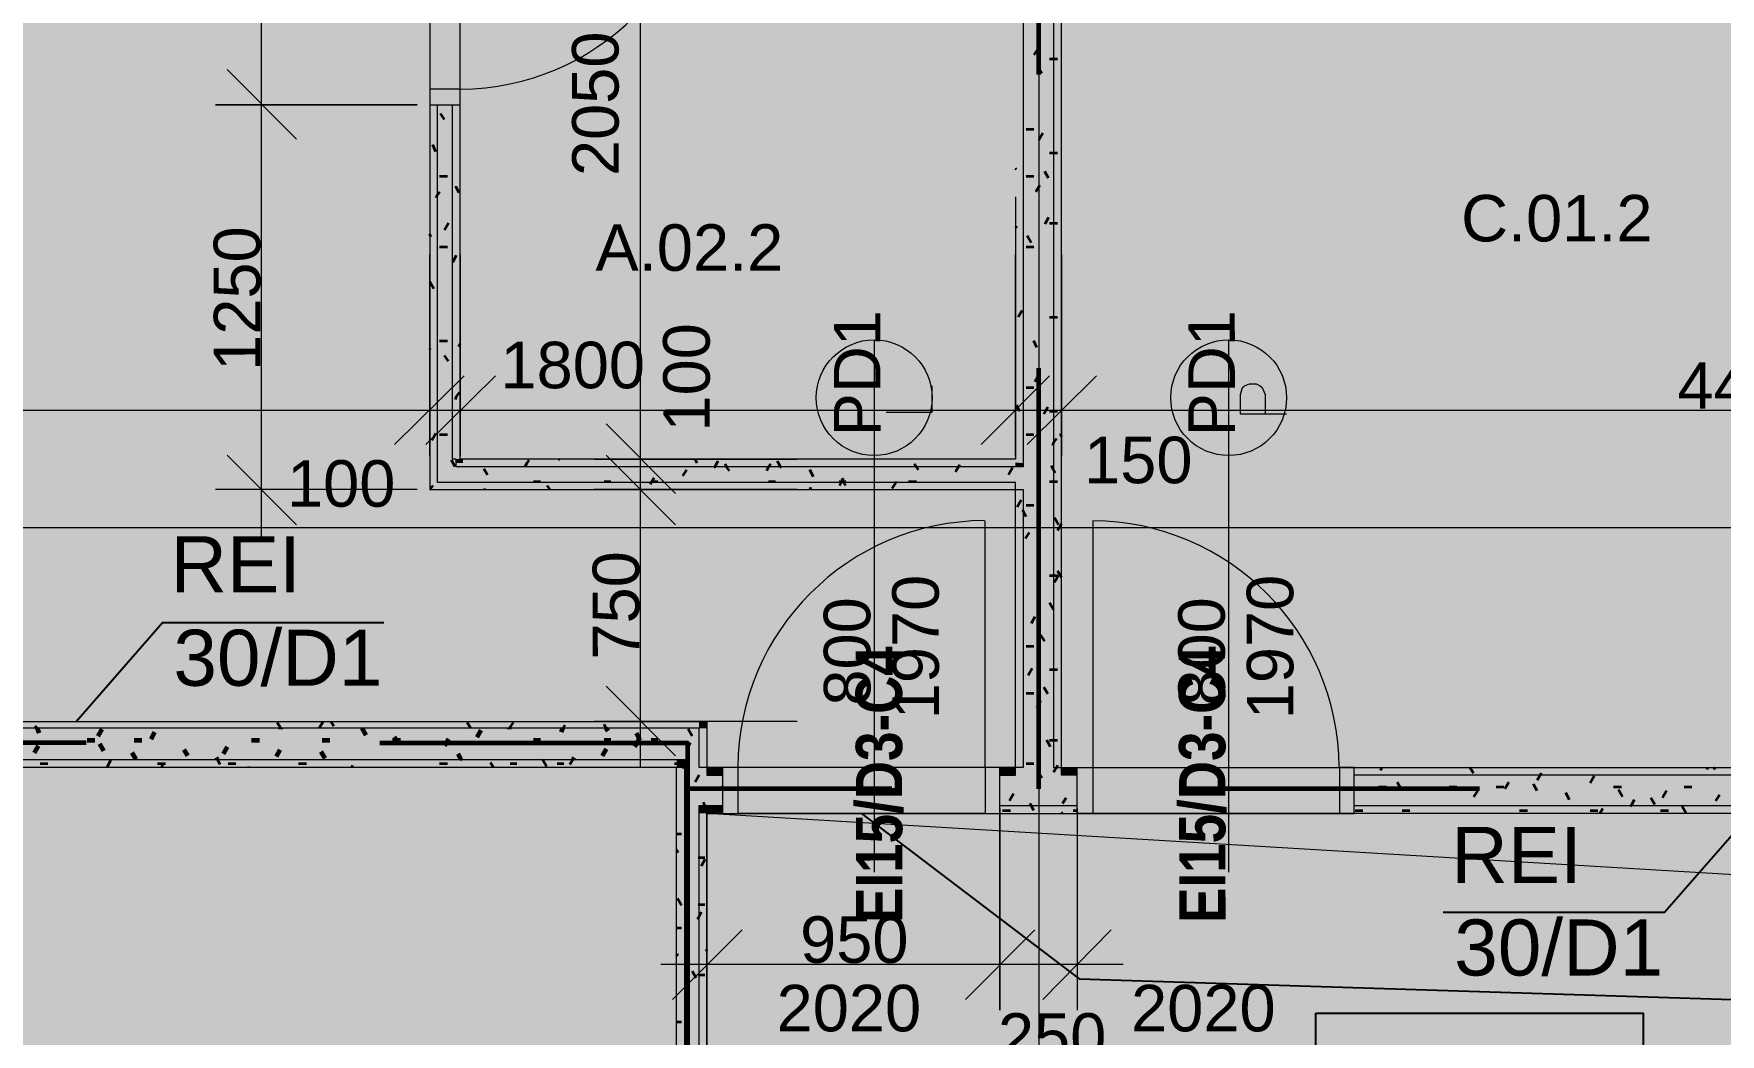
# Model space of a CAD drawing. Header units: millimetres. Extents: x 2377 to 264466, y -28213 to 61616.
# Drawn here: x 153853 to 159322, y -10377 to -7131 of the extents above; entities that cross this region are included whole.
import ezdxf

# ---------------------------------------------------------------- set-up
doc = ezdxf.new("R2010")
doc.units = ezdxf.units.MM
doc.layers.add('ZTI_KANAL', color=30, linetype='Continuous', lineweight=50)
doc.styles.add('PDF Arial Narrow Bold', font='')
doc.styles.add('PDF ArialMT', font='arial.ttf')
doc.styles.get('PDF Arial Narrow Bold').set_extended_font_data('Arial Narrow', bold=True)

msp = doc.modelspace()

# ---------------------------------------------------------------- linework, layer by layer
at = {"layer": 'ZTI_KANAL', "color": 7, "lineweight": 9}
for points in [[(157112.2, 4981.7), (157112.2, -22133.1)], [(207677.3, -5097.1), (206461.2, -5097.1), (206461.2, -4795.4), (206461.2, -4496.9), (206461.2, -4195.3), (206461.2, -3896.8), (206461.2, -3595.1), (206461.2, -3296.6), (207763.1, -3296.6), (207763.1, -3595.1), (207763.1, -3896.8), (207763.1, -4195.3), (207763.1, -4496.9), (207763.1, -4795.4), (207763.1, -5097.1), (206362.7, -3566.5), (205181.5, -9660.1), (181035.7, -11158.9), (156035.8, -9660.1)], [(155819.8, -6310.1), (155819.8, -8659.9)], [(154591, -7510.4), (154591, -6360.9)], [(154591, -8761.5), (154591, -7211.9)], [(156578.8, -9850.7), (156578.8, -8501.1), (156578.8, -8123.2)], [(157728.3, -9850.7), (157728.3, -8501.1), (157728.3, -8123.2)], [(156616.9, -8358.2), (156766.1, -8358.2), (156766.1, -8272.5)], [(157915.6, -8364.6), (157766.4, -8364.6), (157766.4, -8301.1), (157772.7, -8278.8), (157779.1, -8272.5), (157794.9, -8266.1), (157817.2, -8266.1), (157829.9, -8272.5), (157836.2, -8278.8), (157845.7, -8301.1), (157845.7, -8364.6)], [(151110.7, -8351.9), (155286.4, -8351.9)], [(154984.7, -8351.9), (155384.8, -8351.9)], [(155086.3, -8351.9), (157185.3, -8351.9)], [(155819.8, -8361.4), (155819.8, -8761.5)], [(156886.8, -8351.9), (157334.5, -8351.9)], [(157036, -8351.9), (161786.4, -8351.9)], [(155819.8, -8459.8), (155819.8, -9510.9)], [(154479.8, -8497.9), (154705.3, -8723.4)], [(155095.8, -8609.1), (154441.7, -8609.1)], [(146414.3, -8732.9), (214196.4, -8732.9)], [(155708.7, -9247.3), (155934.2, -9472.8)], [(156327.9, -9361.6), (155670.6, -9361.6)], [(156035.8, -9644.3), (156035.8, -10298.4)], [(157236.1, -9644.3), (157236.1, -10298.4)], [(156150.1, -10038), (155924.6, -10263.5)], [(156035.8, -10022.1), (156035.8, -10679.4)], [(157124.9, -10263.5), (157347.2, -10038)], [(155886.5, -10149.1), (157137.6, -10149.1)], [(156836, -10149.1), (157385.3, -10149.1)], [(156035.8, -10288.9), (156035.8, -10946.2)]]:
    msp.add_lwpolyline(points, dxfattribs=at)
at = {"layer": 'ZTI_KANAL', "color": 1, "lineweight": 60}
for points in [[(157112.2, -7262.7), (157112.2, -6310.1)], [(157112.2, -7739), (157112.2, -7739)], [(157112.2, -9580.7), (157112.2, -8215.3)], [(153870.1, -9399.7), (153863.8, -9383.9)], [(154073.4, -9387), (154060.7, -9409.3)], [(154244.8, -9396.6), (154232.1, -9418.8)], [(154654.5, -9387), (154654.5, -9383.9)], [(154930.7, -9406.1), (154918, -9383.9)], [(155302.2, -9390.2), (155289.5, -9412.5)], [(155394.3, -9383.9), (155394.3, -9387)], [(155569, -9383.9), (155562.6, -9396.6)], [(155715, -9393.4), (155708.7, -9383.9)], [(155819.8, -9422), (155807.1, -9399.7)], [(154022.6, -9431.5), (153069.9, -9431.5)], [(153867, -9441), (153854.3, -9463.3)], [(154025.7, -9422), (154051.1, -9422)], [(154079.7, -9456.9), (154067, -9434.7)], [(154178.2, -9422), (154203.6, -9422)], [(154352.8, -9472.8), (154340.1, -9453.7)], [(154479.8, -9444.2), (154467.1, -9466.4)], [(154498.9, -9431.5), (154498.9, -9431.5)], [(154559.2, -9422), (154584.6, -9422)], [(154651.3, -9453.7), (154638.6, -9476)], [(154797.4, -9482.3), (154784.7, -9460.1)], [(154787.8, -9422), (154813.2, -9422)], [(154975.2, -9431.5), (155972.3, -9431.5), (155972.3, -11232), (157172.6, -11232)], [(155016.5, -9422), (155041.9, -9422)], [(155035.5, -9434.7), (155022.8, -9412.5)], [(155197.5, -9418.8), (155184.8, -9441)], [(155473.7, -9422), (155495.9, -9422)], [(155708.7, -9450.6), (155696, -9472.8)], [(155702.3, -9422), (155724.6, -9422)], [(155813.5, -9422), (155800.8, -9444.2)], [(155854.8, -9422), (155877, -9422)], [(154184.5, -9485.5), (154171.8, -9463.3)], [(154448.1, -9485.5), (154444.9, -9479.1)], [(155238.7, -9485.5), (155229.2, -9466.4)], [(155502.3, -9485.5), (155502.3, -9485.5)], [(155603.9, -9479.1), (155600.7, -9485.5)], [(156635.9, -9580.7), (155972.3, -9580.7)], [(157112.2, -9580.7), (157112.2, -9580.7)], [(158541.2, -9580.7), (157588.5, -9580.7)], [(159017.5, -9580.7), (159017.5, -9580.7)]]:
    msp.add_lwpolyline(points, dxfattribs=at)
at = {"layer": 'ZTI_KANAL', "color": 7, "lineweight": 20}
for points in [[(157036, -8120.1), (157036, -8510.6), (155235.6, -8510.6), (155235.6, -7361.1), (155235.6, -6459.3), (155137.1, -6459.3), (155137.1, -7361.1), (155235.6, -7361.1), (155235.6, -7310.3), (155137.1, -7310.3), (155137.1, -7361.1), (155137.1, -8609.1), (157036, -8609.1), (157036, -8586.8), (155162.5, -8586.8), (155162.5, -7361.1)], [(155235.6, -6484.7), (157061.4, -6484.7), (157061.4, -8536), (155222.9, -8536), (155222.9, -8510.6), (155210.2, -8510.6), (155210.2, -7361.1)], [(157236.1, -9536.3), (157185.3, -9536.3), (157185.3, -9510.9), (157185.3, -6510.1), (157185.3, -6484.7), (159135, -6484.7)], [(161037, -6510.1), (160236.8, -6510.1), (160186, -6510.1), (160036.8, -6510.1), (159135, -6510.1), (157185.3, -6510.1), (157159.9, -6510.1), (157159.9, -9510.9), (157185.3, -9510.9), (157236.1, -9510.9), (157286.9, -9510.9), (157286.9, -9660.1)], [(157036, -7659.6), (157036, -8101)], [(177034.7, -9510.9), (176983.9, -9510.9), (176983.9, -9660.1), (177882.5, -9660.1), (181035.7, -9660.1), (181035.7, -9510.9), (177882.5, -9510.9), (177831.7, -9510.9), (177831.7, -9660.1), (177034.7, -9660.1), (176983.9, -9660.1), (174033.9, -9660.1), (173135.3, -9660.1), (167835.6, -9660.1), (166933.7, -9660.1), (158134.7, -9660.1), (157236.1, -9660.1), (157236.1, -9510.9), (158134.7, -9510.9), (161634, -9510.9), (161634, -8008.9), (161634, -7961.3)], [(161659.4, -8008.9), (161659.4, -9536.3), (158134.7, -9536.3)], [(157036, -8523.3), (157048.7, -8523.3)], [(156937.6, -9510.9), (156937.6, -8710.7)], [(160036.8, -11311.3), (157782.2, -11311.3), (156880.4, -11311.3), (156035.8, -11311.3), (156035.8, -11460.6), (156035.8, -11511.4), (155937.3, -11511.4), (155937.3, -11460.6), (155937.3, -9510.9), (151260, -9510.9), (151260, -9361.6), (156035.8, -9361.6), (156035.8, -9510.9), (156035.8, -9536.3), (156086.6, -9536.3)], [(156985.2, -9536.3), (157036, -9536.3), (157036, -9510.9), (156985.2, -9510.9), (156086.6, -9510.9), (156035.8, -9510.9), (156010.4, -9510.9), (156010.4, -9383.9), (151260, -9383.9)], [(151260, -9485.5), (155962.7, -9485.5), (155962.7, -11460.6)], [(155962.7, -9510.9), (155937.3, -9510.9)], [(156880.4, -11184.3), (156010.4, -11184.3), (156010.4, -9634.7), (156086.6, -9634.7)], [(160186, -11311.3), (162234.2, -11311.3), (163136, -11311.3), (163136, -11158.9), (162234.2, -11158.9), (157782.2, -11158.9), (156880.4, -11158.9), (156035.8, -11158.9), (156035.8, -9660.1), (156086.6, -9660.1), (156985.2, -9660.1), (157236.1, -9660.1), (157286.9, -9660.1), (158087.1, -9660.1)], [(156937.6, -9660.1), (156137.4, -9660.1)], [(156985.2, -9634.7), (157236.1, -9634.7)], [(158134.7, -9634.7), (166933.7, -9634.7)]]:
    msp.add_lwpolyline(points, dxfattribs=at)
for points in [[(155236.2, -7310.4, 0.411438), (156035.8, -6510.1), (155235.6, -6510.1), (157036, -6510.1)], [(158086, -9510.2, 0.411438), (157286.9, -8710.7), (157286.9, -9510.9), (158087.1, -9510.9), (158087.1, -9660.1), (158134.7, -9660.1), (158134.7, -9510.9), (158087.1, -9510.9)]]:
    msp.add_lwpolyline(points, format="xyb", dxfattribs=at)
at = {"layer": 'ZTI_KANAL', "color": 7, "lineweight": 35}
for points in [[(157109, -7180.1), (157096.3, -7199.2)], [(157147.2, -7211.9), (157159.9, -7211.9), (157172.6, -7211.9)], [(157121.8, -7259.5), (157109, -7237.3)], [(155184.8, -7408.8), (155172.1, -7389.7)], [(155156.2, -7513.6), (155146.7, -7491.3)], [(157070.9, -7440.5), (157096.3, -7440.5)], [(157124.9, -7453.2), (157112.2, -7475.5)], [(157147.2, -7516.7), (157159.9, -7516.7), (157172.6, -7516.7)], [(155168.9, -7592.9), (155194.3, -7592.9)], [(157039.2, -7570.7), (157036, -7567.5)], [(157070.9, -7592.9), (157096.3, -7592.9)], [(157144, -7599.3), (157131.3, -7577.1)], [(155168.9, -7643.8), (155162.5, -7653.3), (155156.2, -7662.8)], [(155232.4, -7646.9), (155222.9, -7627.9), (155222.9, -7624.7)], [(157115.4, -7621.5), (157102.7, -7643.8)], [(155197.5, -7745.4), (155184.8, -7767.6)], [(157039.2, -7754.9), (157036, -7761.2)], [(157144, -7726.3), (157131.3, -7748.5)], [(157147.2, -7745.4), (157159.9, -7745.4), (157172.6, -7745.4)], [(155140.3, -7789.8), (155137.1, -7780.3)], [(157086.8, -7808.9), (157074.1, -7786.6)], [(155168.9, -7821.6), (155194.3, -7821.6)], [(155222.9, -7850.2), (155210.2, -7872.4)], [(155222.9, -7850.2), (155222.9, -7850.2)], [(157070.9, -7821.6), (157096.3, -7821.6)], [(155149.8, -7958.1), (155137.1, -7935.9)], [(157058.2, -8028), (157048.7, -8043.9), (157045.5, -8050.2)], [(157147.2, -8050.2), (157159.9, -8050.2), (157172.6, -8050.2)], [(155168.9, -8126.4), (155194.3, -8126.4)], [(155235.6, -8135.9), (155229.2, -8145.5)], [(157105.9, -8148.6), (157096.3, -8126.4)], [(155137.1, -8151.8), (155137.1, -8155)], [(155197.5, -8193.1), (155184.8, -8174)], [(157112.2, -8237.6), (157099.5, -8259.8)], [(155232.4, -8294.7), (155222.9, -8307.4), (155219.7, -8316.9)], [(157070.9, -8278.8), (157096.3, -8278.8)], [(157051.9, -8355), (157048.7, -8351.9), (157039.2, -8336)], [(157140.8, -8342.3), (157128.1, -8364.6)], [(157147.2, -8355), (157159.9, -8355), (157172.6, -8355)], [(155156.2, -8428.1), (155143.5, -8450.3)], [(155168.9, -8431.3), (155194.3, -8431.3)], [(157070.9, -8431.3), (157096.3, -8431.3)], [(157169.4, -8444), (157159.9, -8456.7), (157156.7, -8466.2)], [(157185.3, -8437.6), (157182.1, -8428.1)], [(155219.7, -8536), (155207, -8513.8)], [(155457.8, -8513.8), (155451.5, -8523.3), (155445.1, -8536)], [(155559.5, -8513.8), (155556.3, -8510.6)], [(156004, -8523.3), (155997.7, -8510.6)], [(156070.7, -8517), (156067.5, -8523.3), (156061.2, -8536), (156058, -8539.2)], [(156108.8, -8548.7), (156099.3, -8536), (156096.1, -8526.5)], [(156242.2, -8526.5), (156235.8, -8536), (156229.5, -8548.7)], [(156277.1, -8539.2), (156273.9, -8536), (156267.6, -8523.3), (156264.4, -8517)], [(156721.7, -8545.6), (156715.3, -8536), (156708.9, -8526.5)], [(156855, -8529.7), (156851.8, -8536), (156842.3, -8551.9)], [(155324.5, -8561.4), (155311.8, -8542.4)], [(155473.7, -8583.7), (155495.9, -8583.7)], [(155702.3, -8583.7), (155724.6, -8583.7)], [(155864.3, -8571), (155854.8, -8586.8), (155851.6, -8593.2)], [(155854.8, -8583.7), (155877, -8583.7)], [(155969.1, -8545.6), (155956.4, -8564.6)], [(156235.8, -8583.7), (156258, -8583.7)], [(156381.9, -8567.8), (156369.2, -8545.6)], [(156477.1, -8574.1), (156470.8, -8586.8), (156464.4, -8596.4)], [(156464.4, -8583.7), (156486.7, -8583.7)], [(156486.7, -8596.4), (156480.3, -8586.8), (156474, -8574.1)], [(156648.6, -8583.7), (156648.6, -8586.8), (156635.9, -8605.9)], [(156689.9, -8583.7), (156715.3, -8583.7)], [(157026.5, -8539.2), (157013.8, -8561.4)], [(157147.2, -8583.7), (157159.9, -8583.7), (157172.6, -8583.7)], [(157166.2, -8555.1), (157159.9, -8545.6), (157153.5, -8532.9)], [(155146.7, -8596.4), (155137.1, -8609.1)], [(155314.9, -8605.9), (155314.9, -8609.1)], [(155527.7, -8609.1), (155518.2, -8596.4)], [(156372.4, -8602.7), (156369.2, -8609.1)], [(157055.1, -8644), (157042.4, -8666.2)], [(157070.9, -8698), (157061.4, -8678.9), (157058.2, -8675.8)], [(157070.9, -8659.9), (157096.3, -8659.9)], [(157080.5, -8748.8), (157067.8, -8767.8)], [(157175.7, -8723.4), (157163, -8701.2)], [(157185.3, -8720.2), (157172.6, -8742.4)], [(157147.2, -8888.5), (157159.9, -8888.5), (157172.6, -8888.5)], [(157175.7, -8888.5), (157163, -8910.7)], [(157185.3, -8894.9), (157172.6, -8872.6)], [(157099.5, -9021.9), (157086.8, -9044.1)], [(157159.9, -8999.6), (157147.2, -8977.4)], [(157070.9, -9117.1), (157096.3, -9117.1)], [(157131.3, -9101.3), (157118.6, -9082.2)], [(157090, -9190.2), (157077.3, -9212.4)], [(157147.2, -9193.3), (157159.9, -9193.3), (157172.6, -9193.3)], [(157036, -9244.2), (157036, -9244.2)], [(157070.9, -9269.6), (157096.3, -9269.6)], [(157118.6, -9295), (157105.9, -9317.2)], [(157140.8, -9272.7), (157128.1, -9250.5)], [(153863.8, -9383.9), (153857.4, -9377.5)], [(154654.5, -9383.9), (154641.8, -9364.8)], [(154791, -9361.6), (154778.3, -9383.9)], [(154825.9, -9377.5), (154816.4, -9361.6)], [(154918, -9383.9), (154918, -9383.9)], [(155270.5, -9383.9), (155257.8, -9364.8)], [(155407, -9364.8), (155394.3, -9383.9)], [(155575.3, -9374.3), (155569, -9383.9)], [(155708.7, -9383.9), (155702.3, -9371.2)], [(155988.1, -9409.3), (155975.4, -9387)], [(155981.8, -9431.5), (155969.1, -9453.7)], [(157150.3, -9444.2), (157137.6, -9422)], [(157147.2, -9422), (157159.9, -9422), (157172.6, -9422)], [(153873.3, -9498.2), (153898.7, -9498.2)], [(154101.9, -9488.7), (154089.2, -9510.9)], [(154254.4, -9498.2), (154279.8, -9498.2)], [(154270.2, -9501.4), (154267.1, -9510.9)], [(154457.6, -9501.4), (154448.1, -9485.5)], [(154483, -9498.2), (154508.4, -9498.2)], [(154549.7, -9510.9), (154549.7, -9507.7)], [(154711.6, -9498.2), (154737, -9498.2)], [(154886.3, -9504.5), (154883.1, -9510.9)], [(155168.9, -9498.2), (155194.3, -9498.2)], [(155241.9, -9488.7), (155238.7, -9485.5)], [(155343.5, -9510.9), (155334, -9495)], [(155397.5, -9498.2), (155419.7, -9498.2)], [(155515, -9507.7), (155502.3, -9485.5)], [(155549.9, -9498.2), (155572.2, -9498.2)], [(155600.7, -9485.5), (155591.2, -9501.4)], [(155931, -9498.2), (155953.2, -9498.2)], [(155959.6, -9514.1), (155959.6, -9510.9), (155946.9, -9491.8)], [(156994.7, -9510.9), (156991.6, -9514.1)], [(157070.9, -9498.2), (157096.3, -9498.2)], [(157172.6, -9504.5), (157169.4, -9510.9), (157159.9, -9526.8)], [(158223.6, -9510.9), (158220.4, -9520.4)], [(158522.1, -9529.9), (158509.4, -9510.9)], [(159281, -9510.9), (159277.9, -9517.2)], [(159306.4, -9517.2), (159300.1, -9510.9)], [(156010.4, -9536.3), (155997.7, -9558.5)], [(157121.8, -9545.8), (157109, -9523.6)], [(158287.1, -9580.7), (158274.4, -9558.5)], [(158636.4, -9558.5), (158623.7, -9580.7)], [(158728.5, -9587.1), (158715.8, -9564.9)], [(158741.2, -9529.9), (158738, -9536.3), (158728.5, -9552.2)], [(158912.7, -9539.5), (158900, -9561.7)], [(156035.8, -9647.4), (156029.4, -9634.7), (156023.1, -9625.2)], [(156083.4, -9574.4), (156086.6, -9574.4)], [(157029.7, -9596.6), (157017, -9618.9)], [(157201.1, -9609.3), (157188.4, -9628.4)], [(158214.1, -9574.4), (158239.5, -9574.4)], [(158442.7, -9574.4), (158468.1, -9574.4)], [(158534.8, -9587.1), (158522.1, -9606.2)], [(158595.1, -9574.4), (158620.5, -9574.4)], [(158833.3, -9615.7), (158820.6, -9593.4)], [(158976.2, -9574.4), (159001.6, -9574.4)], [(159004.8, -9606.2), (158992.1, -9583.9)], [(159042.9, -9615.7), (159033.3, -9634.7), (159030.2, -9637.9)], [(159109.6, -9631.6), (159096.9, -9609.3)], [(159147.7, -9587.1), (159135, -9609.3)], [(159204.8, -9574.4), (159230.2, -9574.4)], [(159319.1, -9599.8), (159306.4, -9618.9)], [(156994.7, -9650.6), (157020.1, -9650.6)], [(157096.3, -9650.6), (157086.8, -9634.7), (157083.6, -9628.4)], [(157188.4, -9660.1), (157185.3, -9657)], [(157223.4, -9650.6), (157236.1, -9650.6)], [(158137.9, -9650.6), (158163.3, -9650.6)], [(158290.3, -9650.6), (158315.7, -9650.6)], [(158671.3, -9650.6), (158696.8, -9650.6)], [(158900, -9650.6), (158925.4, -9650.6)], [(158941.3, -9644.3), (158931.7, -9660.1)], [(159128.6, -9650.6), (159154, -9650.6)], [(159211.2, -9660.1), (159198.5, -9637.9)], [(155937.3, -9726.8), (155953.2, -9726.8)], [(155943.7, -9787.1), (155937.3, -9777.6)], [(156007.2, -9803), (156010.4, -9803), (156029.4, -9803)], [(156029.4, -9809.4), (156016.7, -9831.6)], [(155953.2, -9958.6), (155940.5, -9936.4)], [(156016.7, -9980.8), (156010.4, -9993.6), (156004, -10003.1)], [(156007.2, -9955.4), (156010.4, -9955.4), (156029.4, -9955.4)], [(155937.3, -10031.7), (155953.2, -10031.7)], [(155940.5, -10114.2), (155937.3, -10123.7)], [(156035.8, -10101.5), (156032.6, -10107.9)], [(156000.8, -10193.6), (155988.1, -10171.4)], [(156007.2, -10184.1), (156010.4, -10184.1), (156029.4, -10184.1)], [(155937.3, -10336.5), (155953.2, -10336.5)]]:
    msp.add_lwpolyline(points, dxfattribs=at)
at = {"layer": 'ZTI_KANAL', "color": 7, "lineweight": 9}
for points in [[(154705.3, -7472.3), (154479.8, -7246.8)], [(154441.7, -7361.1), (155095.8, -7361.1)], [(155137.1, -8501.1), (155137.1, -7847)], [(155235.6, -8501.1), (155235.6, -7847)], [(157036, -8501.1), (157036, -7847)], [(157185.3, -8501.1), (157185.3, -7847)], [(155022.8, -8463), (155248.3, -8240.7)], [(155124.4, -8463), (155349.9, -8240.7)], [(156924.9, -8463), (157147.2, -8240.7)], [(157074.1, -8463), (157299.6, -8240.7)], [(155708.7, -8396.3), (155934.2, -8621.8)], [(155670.6, -8510.6), (156327.9, -8510.6)], [(155708.7, -8497.9), (155934.2, -8723.4)], [(155670.6, -8609.1), (156327.9, -8609.1)], [(156985.2, -10298.4), (156985.2, -9644.3)], [(156874.1, -10263.5), (157099.5, -10038)]]:
    msp.add_lwpolyline(points, close=True, dxfattribs=at)
at = {"layer": 'ZTI_KANAL', "color": 7, "lineweight": 20}
for points in [[(157061.4, -9510.9), (157036, -9510.9), (157036, -8609.1), (157061.4, -8609.1)], [(156137.4, -9510.9), (156086.6, -9510.9), (156086.6, -9660.1), (156137.4, -9660.1)], [(156985.2, -9510.9), (156937.6, -9510.9), (156937.6, -9660.1), (156985.2, -9660.1)]]:
    msp.add_lwpolyline(points, close=True, dxfattribs=at)
at = {"layer": 'ZTI_KANAL', "color": 1, "lineweight": 25}
for points in [[(153990.8, -9361.6), (154270.2, -9040.9), (154987.9, -9040.9)], [(158423.7, -9980.8), (159141.3, -9980.8), (159420.7, -9660.1)]]:
    msp.add_lwpolyline(points, dxfattribs=at)
at = {"layer": 'ZTI_KANAL', "color": 70, "lineweight": 25, "true_color": 0x7fff00}
msp.add_lwpolyline([(156537.5, -9660.1), (157242.4, -10196.8), (177085.5, -10825.5)], dxfattribs=at)
at = {"layer": 'ZTI_KANAL', "color": 1, "lineweight": 25}
msp.add_lwpolyline([(158010.9, -10307.9), (159071.4, -10307.9), (159071.4, -11079.5), (158010.9, -11079.5)], close=True, dxfattribs=at)
at = {"layer": 'ZTI_KANAL', "color": 7, "lineweight": 9}
for centre in [(156578.3, -8311.4), (157727.8, -8311.4)]:
    msp.add_circle(centre, 187.8, dxfattribs=at)
at = {"layer": 'ZTI_KANAL', "color": 7, "lineweight": 20}
msp.add_arc((156939.9, -9514), 803.8, 90.2717, 179.7282, dxfattribs=at)
at = {"layer": 'ZTI_KANAL', "color": 7, "lineweight": 35, "true_color": 0xffffff, "transparency": 33554559}
msp.add_solid([(144445.5, -24409.9), (264465.7, -24409.9), (144445.5, 7095.4), (264465.7, 7095.4)], dxfattribs=at)
at = {"layer": 'ZTI_KANAL', "color": 81, "lineweight": 0, "true_color": 0xaeffae, "transparency": 33554559}
for points in [[(157036, -6497.4), (157048.7, -8523.3), (157036, -8523.3)], [(157036, -6497.4), (157048.7, -6497.4), (157048.7, -8523.3)], [(157048.7, -6497.4), (157061.4, -8523.3), (157048.7, -8523.3)], [(157048.7, -6497.4), (157061.4, -6497.4), (157061.4, -8523.3)], [(155210.2, -7361.1), (155222.9, -8510.6), (155210.2, -8510.6)], [(155210.2, -7361.1), (155222.9, -7361.1), (155222.9, -8510.6)], [(155222.9, -7361.1), (155235.6, -8510.6), (155222.9, -8510.6)], [(155222.9, -7361.1), (155235.6, -7361.1), (155235.6, -8510.6)], [(155235.6, -8523.3), (155222.9, -8523.3), (155222.9, -8510.6)], [(155235.6, -8523.3), (155222.9, -8510.6), (155235.6, -8510.6)], [(157036, -8536), (155222.9, -8536), (155222.9, -8523.3)], [(157036, -8536), (155222.9, -8523.3), (157036, -8523.3)], [(155235.6, -8510.6), (155245.1, -8523.3), (155235.6, -8523.3)], [(155235.6, -8510.6), (155245.1, -8510.6), (155245.1, -8523.3)], [(157036, -8523.3), (155245.1, -8523.3), (155245.1, -8510.6)], [(157036, -8510.6), (157036, -8523.3), (155245.1, -8510.6)], [(157036, -8523.3), (157048.7, -8536), (157036, -8536)], [(157036, -8523.3), (157048.7, -8523.3), (157048.7, -8536)], [(157048.7, -8523.3), (157061.4, -8536), (157048.7, -8536)], [(157048.7, -8523.3), (157061.4, -8523.3), (157061.4, -8536)]]:
    msp.add_solid(points, dxfattribs=at)
at = {"layer": 'ZTI_KANAL', "color": 11, "lineweight": 0, "true_color": 0xff8080, "transparency": 33554559}
for points in [[(157159.9, -6510.1), (157185.3, -9510.9), (157159.9, -9510.9)], [(157159.9, -6510.1), (157185.3, -6510.1), (157185.3, -9510.9)], [(157036, -8609.1), (157061.4, -9510.9), (157036, -9510.9)], [(157036, -8609.1), (157061.4, -8609.1), (157061.4, -9510.9)], [(155937.3, -9383.9), (151260, -9383.9), (151260, -9361.6)], [(155937.3, -9383.9), (151260, -9361.6), (155937.3, -9361.6)], [(156010.4, -9383.9), (155937.3, -9383.9), (155937.3, -9361.6)], [(156010.4, -9383.9), (155937.3, -9361.6), (156010.4, -9361.6)], [(156010.4, -9361.6), (156035.8, -9383.9), (156010.4, -9383.9)], [(156010.4, -9361.6), (156035.8, -9361.6), (156035.8, -9383.9)], [(156010.4, -9383.9), (156035.8, -9510.9), (156010.4, -9510.9)], [(156010.4, -9383.9), (156035.8, -9383.9), (156035.8, -9510.9)], [(155937.3, -9510.9), (151260, -9510.9), (151260, -9485.5)], [(155937.3, -9510.9), (151260, -9485.5), (155937.3, -9485.5)], [(155937.3, -9485.5), (155962.7, -9510.9), (155937.3, -9510.9)], [(155937.3, -9485.5), (155962.7, -9485.5), (155962.7, -9510.9)], [(156010.4, -9634.7), (156035.8, -9660.1), (156010.4, -9660.1)], [(156010.4, -9634.7), (156035.8, -9634.7), (156035.8, -9660.1)], [(156010.4, -9660.1), (156035.8, -11158.9), (156010.4, -11158.9)], [(156010.4, -9660.1), (156035.8, -9660.1), (156035.8, -11158.9)], [(156086.6, -9660.1), (156035.8, -9660.1), (156035.8, -9634.7)], [(156086.6, -9660.1), (156035.8, -9634.7), (156086.6, -9634.7)], [(157236.1, -9660.1), (156985.2, -9660.1), (156985.2, -9634.7)], [(157236.1, -9660.1), (156985.2, -9634.7), (157236.1, -9634.7)], [(166355.8, -9660.1), (158134.7, -9660.1), (158134.7, -9634.7)], [(166355.8, -9634.7), (166355.8, -9660.1), (158134.7, -9634.7)]]:
    msp.add_solid(points, dxfattribs=at)
at = {"layer": 'ZTI_KANAL', "color": 9, "lineweight": 0, "true_color": 0xc0c0c0, "transparency": 33554559}
for points in [[(155137.1, -7361.1), (155162.5, -8609.1), (155137.1, -8609.1)], [(155137.1, -7361.1), (155162.5, -7361.1), (155162.5, -8609.1)], [(157036, -8609.1), (155162.5, -8609.1), (155162.5, -8586.8)], [(157036, -8586.8), (157036, -8609.1), (155162.5, -8586.8)], [(155937.3, -9510.9), (155962.7, -11460.6), (155937.3, -11460.6)], [(155937.3, -9510.9), (155962.7, -9510.9), (155962.7, -11460.6)], [(156086.6, -9536.3), (156035.8, -9536.3), (156035.8, -9510.9)], [(156086.6, -9536.3), (156035.8, -9510.9), (156086.6, -9510.9)], [(157036, -9536.3), (156985.2, -9536.3), (156985.2, -9510.9)], [(157036, -9536.3), (156985.2, -9510.9), (157036, -9510.9)], [(157236.1, -9536.3), (157185.3, -9536.3), (157185.3, -9510.9)], [(157236.1, -9536.3), (157185.3, -9510.9), (157236.1, -9510.9)], [(161659.4, -9536.3), (158134.7, -9536.3), (158134.7, -9510.9)], [(161659.4, -9536.3), (158134.7, -9510.9), (161659.4, -9510.9)]]:
    msp.add_solid(points, dxfattribs=at)

# ---------------------------------------------------------------- texts
at = {"layer": 'ZTI_KANAL', "color": 7, "char_height": 150.87, "attachment_point": 4, "style": 'PDF ArialMT'}
for s, insert, rotation in [('2050', (155675.5, -7592.4), 90.1003), ('1250', (154513.3, -8224.3), 90.1003), ('PD1', (156523.4, -8437.1), 90.1003), ('PD1', (157672.9, -8437.1), 90.1003), ('100', (155970.8, -8421.2), 90.1003), ('750', (155742.2, -9161.1), 90.1003), ('1970', (156713.9, -9354.8), 90.1003), ('1970', (157863.5, -9354.8), 90.1001), ('800', (156491.6, -9310.4), 90.1003), ('800', (157641.2, -9310.4), 90.1003)]:
    msp.add_mtext(s, dxfattribs=dict(at, insert=insert, rotation=rotation))
for s, insert in [('C.01.2', (158481.4, -7730.1)), ('A.02.2', (155674.2, -7825.4)), ('1800', (155366.2, -8206.4)), ('4450', (159183.2, -8273.1)), ('150', (157258.8, -8514.5)), ('100', (154673.9, -8590.7)), ('950', (156337.9, -10070.5)), ('2020', (156261.7, -10292.8)), ('2020', (157411.2, -10292.8)), ('250', (156979.4, -10384.9))]:
    msp.add_mtext(s, dxfattribs=dict(at, insert=insert))
at = {"layer": 'ZTI_KANAL', "color": 1, "char_height": 181.82, "attachment_point": 4, "style": 'PDF ArialMT'}
for s, insert in [('REI', (154296, -8851.6)), ('30/D1', (154305.6, -9156.4)), ('REI', (158449.6, -9794.7)), ('30/D1', (158459.2, -10096.4))]:
    msp.add_mtext(s, dxfattribs=dict(at, insert=insert))
at = {"layer": 'ZTI_KANAL', "color": 1, "char_height": 150, "attachment_point": 4, "style": 'PDF Arial Narrow Bold'}
for insert, rotation in [((156596.8, -10015.3), 90.1003), ((157644.8, -10015.3), 90.1002)]:
    msp.add_mtext('EI15/D3\xadC4', dxfattribs=dict(at, insert=insert, rotation=rotation))

doc.saveas('drawing.dxf')
